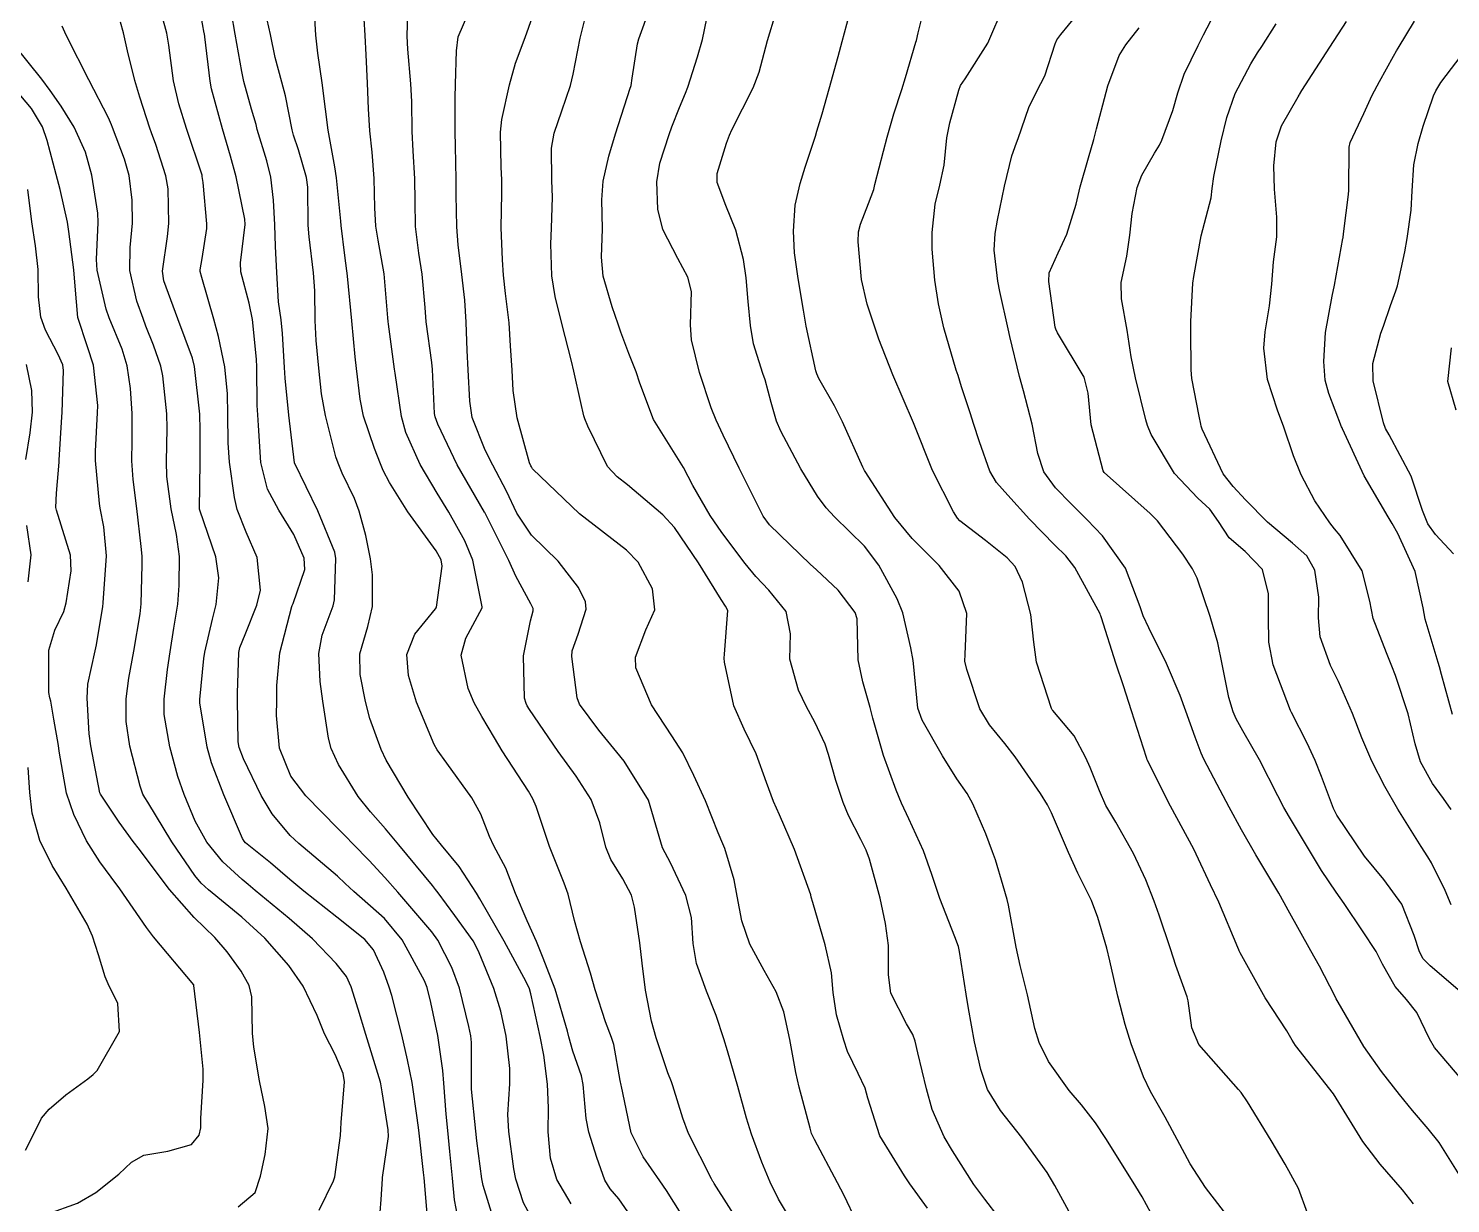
# Model space of a CAD drawing. Header units: metres. Extents: x 307586 to 320046, y 7427249 to 7434250.
# Drawn here: x 318074.8 to 318134.6, y 7431266.1 to 7431315.5 of the extents above; entities that cross this region are included whole.
import ezdxf

# ---------------------------------------------------------------- set-up
doc = ezdxf.new("R2010")
doc.units = ezdxf.units.M
doc.header["$MEASUREMENT"] = 0
doc.layers.add('Curvas de Nivel 1m', color=11, linetype='Continuous')
doc.layers.add('Curvas de Nivel 5m', color=15, linetype='Continuous')

msp = doc.modelspace()

# ---------------------------------------------------------------- linework, layer by layer
at = {"layer": 'Curvas de Nivel 1m', "flags": 128}
for points, elevation in [([(318092.885, 7431265.11), (318092.676, 7431266.206), (318092.591, 7431267.115), (318092.481, 7431268.246), (318092.391, 7431269.118), (318092.324, 7431269.814), (318092.225, 7431271.121), (318092.182, 7431271.655), (318091.969, 7431273.125), (318091.684, 7431274.509), (318091.523, 7431275.132), (318091.413, 7431275.416), (318090.479, 7431277.142), (318089.726, 7431278.042), (318088.446, 7431279.169), (318088.081, 7431279.51), (318087.749, 7431279.818), (318086.123, 7431281.196), (318085.766, 7431281.532), (318085.008, 7431282.445), (318084.549, 7431283.219), (318083.806, 7431284.755), (318083.614, 7431285.232), (318083.572, 7431285.476), (318083.548, 7431287.233), (318083.553, 7431287.517), (318083.612, 7431289.233), (318083.654, 7431289.443), (318083.87, 7431289.985), (318084.358, 7431291.223), (318084.518, 7431291.85), (318084.383, 7431293.223), (318083.919, 7431294.283), (318083.536, 7431295.234), (318083.423, 7431295.75), (318083.208, 7431297.237), (318083.156, 7431298.047), (318083.146, 7431299.238), (318083.125, 7431300.105), (318083.013, 7431301.24), (318082.743, 7431302.515), (318082.554, 7431303.245), (318082.049, 7431305), (318081.984, 7431305.251), (318081.984, 7431305.32), (318082.058, 7431305.797), (318082.256, 7431307.063), (318082.265, 7431307.248), (318082.099, 7431308.992), (318082.067, 7431309.25), (318082.057, 7431309.297), (318081.409, 7431311.257), (318081.087, 7431312.307), (318080.862, 7431313.263), (318080.66, 7431314.771), (318080.575, 7431315.266), (318080.187, 7431316.71)], 759), ([(318100.439, 7431265.021), (318099.585, 7431266.246), (318099.227, 7431266.674), (318098.998, 7431267.039), (318098.656, 7431267.996), (318098.321, 7431269.05), (318098.209, 7431269.631), (318098.085, 7431271.053), (318098.011, 7431271.419), (318097.657, 7431272.462), (318097.485, 7431273.062), (318097.427, 7431273.301), (318096.902, 7431275.068), (318096.405, 7431276.373), (318096.118, 7431277.076), (318095.726, 7431277.941), (318095.243, 7431279.085), (318094.827, 7431280.162), (318094.336, 7431281.101), (318094.147, 7431281.485), (318093.776, 7431282.424), (318093.402, 7431283.114), (318092.357, 7431284.572), (318091.949, 7431285.129), (318091.815, 7431285.359), (318091.077, 7431287.138), (318090.738, 7431288.253), (318090.674, 7431289.142), (318091.01, 7431290.001), (318091.882, 7431291.067), (318091.908, 7431291.105), (318091.92, 7431291.13), (318092.163, 7431292.864), (318092.12, 7431293.128), (318091.909, 7431293.509), (318090.717, 7431295.142), (318089.945, 7431296.372), (318089.677, 7431296.881), (318089.556, 7431297.156), (318089.313, 7431297.81), (318088.854, 7431299.167), (318088.706, 7431299.885), (318088.547, 7431301.172), (318088.495, 7431301.66), (318088.358, 7431303.175), (318088.179, 7431305.05), (318088.162, 7431305.178), (318088.151, 7431305.276), (318088.06, 7431305.922), (318087.913, 7431307.182), (318087.898, 7431307.359), (318087.713, 7431309.184), (318087.641, 7431309.651), (318087.367, 7431311.188), (318087.249, 7431312.072), (318087.114, 7431313.19), (318086.923, 7431314.43), (318086.84, 7431315.193), (318086.765, 7431316.617)], 763), ([(318109.577, 7431265.292), (318109.059, 7431266.39), (318108.789, 7431266.922), (318107.815, 7431268.742), (318107.713, 7431268.939), (318107.687, 7431269.003), (318107.626, 7431269.227), (318107.166, 7431270.945), (318107.032, 7431271.564), (318106.781, 7431272.949), (318106.52, 7431274.112), (318106.208, 7431274.955), (318105.702, 7431275.86), (318105.099, 7431276.966), (318104.763, 7431277.939), (318104.565, 7431278.978), (318104.438, 7431279.668), (318104.038, 7431280.986), (318103.956, 7431281.178), (318103.769, 7431281.638), (318103.233, 7431282.995), (318102.738, 7431284.061), (318102.283, 7431285.005), (318101.82, 7431285.727), (318100.961, 7431287.019), (318100.306, 7431288.575), (318100.291, 7431289.026), (318100.723, 7431290.173), (318101.095, 7431291.018), (318101.002, 7431291.908), (318100.395, 7431293.025), (318099.91, 7431293.527), (318097.933, 7431295.06), (318095.952, 7431296.952), (318095.908, 7431297.036), (318095.89, 7431297.081), (318095.834, 7431297.203), (318095.305, 7431299.09), (318095.149, 7431300.247), (318095.096, 7431301.094), (318095.037, 7431302.118), (318094.97, 7431303.096), (318094.822, 7431304.318), (318094.736, 7431305.1), (318094.698, 7431305.739), (318094.644, 7431307.101), (318094.66, 7431308.536), (318094.671, 7431309.101), (318094.644, 7431309.638), (318094.607, 7431311.103), (318094.667, 7431311.641), (318094.983, 7431313.097), (318095.243, 7431314.007), (318095.642, 7431315.088), (318096.188, 7431316.626)], 767), ([(318128.543, 7431265.646), (318128.174, 7431266.691), (318127.608, 7431267.707), (318127.014, 7431268.706), (318126.029, 7431270.326), (318125.764, 7431270.719), (318125.645, 7431270.856), (318123.976, 7431272.737), (318123.68, 7431273.439), (318123.526, 7431274.577), (318123.484, 7431274.743), (318123.015, 7431276.066), (318122.789, 7431276.759), (318122.312, 7431278.186), (318122.1, 7431278.766), (318121.752, 7431279.667), (318121.236, 7431280.775), (318120.481, 7431282.085), (318120.074, 7431282.787), (318119.799, 7431283.406), (318119.406, 7431284.393), (318119.232, 7431284.799), (318118.732, 7431285.717), (318117.833, 7431286.786), (318117.805, 7431286.82), (318117.782, 7431286.872), (318117.146, 7431288.827), (318117.038, 7431289.662), (318116.913, 7431290.83), (318116.558, 7431292.179), (318116.249, 7431292.837), (318115.917, 7431293.213), (318115.008, 7431293.938), (318113.932, 7431294.768), (318113.833, 7431294.871), (318113.66, 7431295.148), (318112.78, 7431296.882), (318111.983, 7431298.89), (318111.106, 7431300.899), (318110.524, 7431302.398), (318110.349, 7431302.907), (318110.037, 7431303.881), (318109.79, 7431304.914), (318109.646, 7431306.494), (318109.667, 7431306.916), (318109.753, 7431307.24), (318110.091, 7431308.11), (318110.304, 7431308.704), (318110.358, 7431308.907), (318110.713, 7431310.308), (318110.871, 7431310.903), (318111.156, 7431311.877), (318111.481, 7431312.897), (318111.639, 7431313.414), (318112.079, 7431314.891), (318112.099, 7431314.966), (318112.177, 7431315.288), (318112.498, 7431316.578)], 773), ([(318133.004, 7431266.046), (318132.546, 7431266.636), (318131.609, 7431267.711), (318130.871, 7431268.658), (318129.643, 7431270.67), (318128.048, 7431272.694), (318127.903, 7431272.924), (318127.679, 7431273.311), (318126.774, 7431274.709), (318125.712, 7431276.594), (318125.671, 7431276.678), (318125.654, 7431276.721), (318125.615, 7431276.821), (318124.819, 7431278.734), (318124.467, 7431279.456), (318123.871, 7431280.748), (318123.766, 7431280.961), (318122.78, 7431282.76), (318121.812, 7431284.712), (318121.789, 7431284.77), (318121.772, 7431284.812), (318121.152, 7431286.777), (318120.804, 7431287.826), (318120.483, 7431288.784), (318119.882, 7431290.691), (318119.859, 7431290.766), (318119.85, 7431290.79), (318119.828, 7431290.846), (318118.769, 7431292.807), (318118.39, 7431293.286), (318117.922, 7431293.741), (318116.861, 7431294.831), (318115.943, 7431295.838), (318115.474, 7431296.373), (318115.182, 7431296.852), (318114.748, 7431298.081), (318114.507, 7431298.862), (318114.381, 7431299.258), (318113.998, 7431300.402), (318113.851, 7431300.872), (318113.778, 7431301.101), (318113.256, 7431302.878), (318113.031, 7431303.892), (318112.874, 7431304.882), (318112.757, 7431306.192), (318112.761, 7431306.883), (318112.89, 7431308.083), (318113.085, 7431308.88), (318113.268, 7431309.722), (318113.386, 7431310.877), (318113.5, 7431311.508), (318113.88, 7431312.873), (318113.961, 7431313.066), (318114.158, 7431313.352), (318115.11, 7431314.856), (318115.796, 7431316.453)], 774), ([(318135.386, 7431274.603), (318134.478, 7431275.389), (318133.707, 7431276.053), (318133.417, 7431276.34), (318133.254, 7431276.635), (318133.041, 7431277.319), (318132.509, 7431278.642), (318131.753, 7431279.674), (318130.949, 7431280.658), (318129.789, 7431282.392), (318129.648, 7431282.672), (318129.132, 7431284.006), (318128.865, 7431284.684), (318128.539, 7431285.408), (318127.881, 7431286.699), (318127.834, 7431286.794), (318127.103, 7431288.708), (318126.927, 7431289.655), (318126.906, 7431290.71), (318126.91, 7431291.698), (318126.655, 7431292.713), (318125.921, 7431293.48), (318125.251, 7431294.055), (318124.808, 7431294.737), (318124.447, 7431295.251), (318123.943, 7431295.717), (318122.956, 7431296.76), (318121.977, 7431298.39), (318121.816, 7431298.772), (318121.751, 7431299.007), (318121.311, 7431300.777), (318121.136, 7431301.659), (318120.966, 7431302.781), (318120.724, 7431304.105), (318120.719, 7431304.783), (318120.952, 7431305.893), (318121.081, 7431306.78), (318121.18, 7431307.685), (318121.389, 7431308.777), (318121.588, 7431309.295), (318122.117, 7431310.221), (318122.321, 7431310.568), (318122.42, 7431310.767), (318122.879, 7431312.026), (318123.094, 7431312.761), (318123.365, 7431313.554), (318123.949, 7431314.752), (318124.025, 7431314.9), (318124.177, 7431315.196), (318124.972, 7431316.738)], 777), ([(318096.119, 7431265.075), (318095.583, 7431266.079), (318095.255, 7431267.083), (318095.168, 7431267.515), (318094.961, 7431269.087), (318094.919, 7431269.798), (318094.997, 7431271.086), (318095.003, 7431271.733), (318094.843, 7431273.088), (318094.627, 7431274.142), (318094.326, 7431275.094), (318093.708, 7431276.593), (318093.551, 7431276.942), (318093.46, 7431277.104), (318092.685, 7431278.16), (318091.982, 7431279.126), (318091.88, 7431279.265), (318091.746, 7431279.427), (318090.33, 7431281.144), (318089.77, 7431281.817), (318089.138, 7431282.521), (318088.617, 7431283.167), (318087.803, 7431284.513), (318087.484, 7431285.183), (318087.373, 7431285.628), (318087.135, 7431287.187), (318087.024, 7431288.009), (318086.966, 7431289.189), (318087.107, 7431289.951), (318087.573, 7431291.183), (318087.63, 7431291.438), (318087.69, 7431293.182), (318087.646, 7431293.443), (318086.923, 7431295.19), (318085.953, 7431297.2), (318085.701, 7431299.204), (318085.549, 7431300.758), (318085.526, 7431301.207), (318085.446, 7431302.638), (318085.38, 7431303.21), (318085.279, 7431303.967), (318085.198, 7431305.213), (318085.153, 7431306.302), (318085.124, 7431307.214), (318085.061, 7431308.243), (318084.95, 7431309.217), (318084.788, 7431309.898), (318084.382, 7431311.226), (318084.327, 7431311.429), (318084.131, 7431312.073), (318083.815, 7431313.233), (318083.729, 7431313.655), (318083.444, 7431315.237), (318083.299, 7431316.122)], 761), ([(318097.583, 7431266.038), (318096.982, 7431267.066), (318096.711, 7431267.965), (318096.619, 7431269.07), (318096.626, 7431270.077), (318096.591, 7431271.071), (318096.438, 7431272.29), (318096.283, 7431273.074), (318095.889, 7431274.879), (318095.827, 7431275.079), (318095.696, 7431275.371), (318094.763, 7431277.089), (318093.739, 7431278.863), (318093.603, 7431279.102), (318092.867, 7431280.232), (318092.123, 7431281.126), (318091.767, 7431281.566), (318090.721, 7431283.141), (318089.806, 7431284.694), (318089.584, 7431285.153), (318089.111, 7431286.446), (318088.928, 7431287.164), (318088.714, 7431288.303), (318088.7, 7431289.167), (318089.028, 7431290.316), (318089.228, 7431291.16), (318089.223, 7431292.487), (318089.138, 7431293.161), (318088.941, 7431294.141), (318088.666, 7431295.169), (318088.464, 7431295.698), (318087.949, 7431296.768), (318087.776, 7431297.182), (318087.69, 7431297.45), (318087.245, 7431299.187), (318087.083, 7431300.098), (318086.963, 7431301.19), (318086.859, 7431302.347), (318086.818, 7431303.192), (318086.798, 7431304.436), (318086.744, 7431305.193), (318086.556, 7431306.707), (318086.521, 7431307.196), (318086.502, 7431308.791), (318086.45, 7431309.197), (318086.115, 7431310.366), (318085.903, 7431310.985), (318085.846, 7431311.204), (318085.562, 7431312.633), (318085.416, 7431313.211), (318085.128, 7431314.246), (318084.934, 7431315.219), (318084.797, 7431315.838)], 762), ([(318102.206, 7431265.627), (318101.589, 7431266.597), (318101.307, 7431267.013), (318100.616, 7431268.011), (318100.111, 7431269.025), (318099.694, 7431270.978), (318099.687, 7431271.03), (318099.645, 7431271.234), (318099.369, 7431272.743), (318099.281, 7431273.036), (318099.021, 7431273.692), (318098.586, 7431275.047), (318098.393, 7431275.743), (318097.979, 7431277.056), (318097.726, 7431277.953), (318097.449, 7431279.063), (318097.29, 7431279.522), (318096.673, 7431281.071), (318096.106, 7431282.751), (318095.972, 7431283.078), (318095.788, 7431283.397), (318094.683, 7431285.097), (318094.354, 7431285.638), (318093.827, 7431286.532), (318093.503, 7431287.113), (318093.252, 7431287.706), (318092.955, 7431289.119), (318093.157, 7431289.831), (318093.841, 7431291.11), (318093.843, 7431291.151), (318093.443, 7431293.115), (318093.11, 7431293.923), (318092.432, 7431295.125), (318091.941, 7431295.922), (318091.237, 7431297.137), (318090.632, 7431298.484), (318090.443, 7431299.145), (318090.176, 7431300.974), (318090.157, 7431301.148), (318090.013, 7431302.197), (318089.898, 7431303.028), (318089.885, 7431303.152), (318089.874, 7431303.303), (318089.724, 7431305.155), (318089.471, 7431306.563), (318089.372, 7431307.161), (318089.324, 7431307.922), (318089.301, 7431309.162), (318089.217, 7431310.267), (318089.114, 7431311.165), (318089.055, 7431312.089), (318089.023, 7431313.167), (318088.964, 7431314.365), (318088.916, 7431315.169), (318088.88, 7431315.87)], 764), ([(318107.071, 7431264.945), (318106.298, 7431266.241), (318105.955, 7431266.956), (318105.605, 7431267.796), (318105.165, 7431268.965), (318104.954, 7431269.643), (318104.596, 7431270.97), (318104.152, 7431272.481), (318103.999, 7431272.977), (318103.678, 7431273.961), (318103.28, 7431274.986), (318102.852, 7431276.141), (318102.714, 7431276.995), (318102.637, 7431278.089), (318102.407, 7431279.003), (318101.757, 7431280.38), (318101.427, 7431281.013), (318101.289, 7431281.494), (318100.833, 7431283.019), (318099.807, 7431284.656), (318099.499, 7431285.035), (318098.74, 7431285.964), (318097.937, 7431287.058), (318097.837, 7431287.321), (318097.603, 7431289.063), (318097.627, 7431289.301), (318097.872, 7431290), (318098.212, 7431291.055), (318098.191, 7431291.36), (318097.892, 7431291.956), (318097.035, 7431293.069), (318095.919, 7431294.165), (318095.292, 7431295.09), (318094.862, 7431296.016), (318094.293, 7431297.105), (318093.962, 7431297.736), (318093.425, 7431299.116), (318093.314, 7431299.793), (318093.254, 7431301.117), (318093.208, 7431301.921), (318093.166, 7431303.119), (318093.109, 7431304.048), (318092.977, 7431305.121), (318092.823, 7431306.365), (318092.768, 7431307.123), (318092.748, 7431308.469), (318092.747, 7431309.124), (318092.716, 7431310.525), (318092.698, 7431311.124), (318092.709, 7431312.552), (318092.717, 7431313.124), (318092.753, 7431314.535), (318092.83, 7431315.123), (318093.241, 7431316.061)], 766), ([(318112.563, 7431265.856), (318111.831, 7431266.886), (318111.598, 7431267.222), (318110.56, 7431268.901), (318110.057, 7431270.488), (318109.941, 7431270.907), (318109.652, 7431271.521), (318109.203, 7431272.454), (318109.044, 7431272.919), (318108.738, 7431273.983), (318108.596, 7431274.926), (318108.529, 7431275.755), (318108.264, 7431276.932), (318107.739, 7431278.711), (318107.678, 7431278.941), (318107.654, 7431279.031), (318106.98, 7431280.948), (318106.339, 7431282.393), (318106.084, 7431282.957), (318105.795, 7431283.757), (318105.362, 7431284.967), (318104.858, 7431286.009), (318104.418, 7431286.981), (318104.034, 7431288.814), (318104.023, 7431288.988), (318104.031, 7431289.154), (318104.169, 7431290.986), (318104.079, 7431291.182), (318103.888, 7431291.46), (318102.941, 7431293), (318101.925, 7431294.487), (318101.439, 7431295.015), (318099.945, 7431296.274), (318099.522, 7431296.61), (318099.106, 7431297.043), (318098.289, 7431298.744), (318098.153, 7431299.057), (318098.11, 7431299.184), (318097.99, 7431299.746), (318097.696, 7431301.063), (318097.591, 7431301.48), (318097.184, 7431303.068), (318096.911, 7431304.2), (318096.769, 7431305.073), (318096.731, 7431306.409), (318096.761, 7431307.073), (318096.794, 7431308.371), (318096.774, 7431309.073), (318096.755, 7431310.435), (318096.868, 7431311.073), (318097.193, 7431312.009), (318097.547, 7431313.066), (318097.671, 7431313.544), (318097.964, 7431315.062), (318097.999, 7431315.237), (318098.182, 7431315.954)], 768), ([(318115.579, 7431265.449), (318114.976, 7431266.236), (318114.52, 7431266.851), (318113.614, 7431268.266), (318113.269, 7431268.865), (318112.768, 7431270.007), (318112.519, 7431270.877), (318112.159, 7431272.389), (318112.049, 7431272.884), (318111.953, 7431273.163), (318111.68, 7431273.604), (318111.021, 7431274.897), (318110.933, 7431275.665), (318110.931, 7431276.898), (318110.801, 7431277.825), (318110.571, 7431278.902), (318110.126, 7431280.54), (318109.994, 7431280.908), (318109.77, 7431281.369), (318109.244, 7431282.378), (318109.017, 7431282.922), (318108.716, 7431283.846), (318108.403, 7431284.931), (318108.257, 7431285.373), (318107.827, 7431286.303), (318107.482, 7431286.944), (318107.147, 7431287.643), (318106.774, 7431288.951), (318106.807, 7431290.017), (318106.63, 7431290.953), (318105.892, 7431291.855), (318105.346, 7431292.416), (318104.897, 7431292.975), (318103.922, 7431294.273), (318103.432, 7431294.995), (318102.705, 7431296.243), (318102.299, 7431297.007), (318101.961, 7431297.57), (318101.051, 7431299.019), (318100.466, 7431300.557), (318100.311, 7431301.027), (318100.011, 7431301.794), (318099.677, 7431302.692), (318099.556, 7431303.037), (318099.308, 7431303.767), (318098.932, 7431305.047), (318098.861, 7431305.848), (318098.893, 7431307.048), (318098.872, 7431308.268), (318098.926, 7431309.048), (318099.172, 7431310.102), (318099.449, 7431311.04), (318100.068, 7431312.957), (318100.092, 7431313.031), (318100.1, 7431313.074), (318100.148, 7431313.386), (318100.373, 7431314.825), (318100.429, 7431315.027), (318100.893, 7431316.316)], 769), ([(318122.145, 7431265.328), (318121.589, 7431266.333), (318121.334, 7431266.773), (318120.869, 7431267.512), (318120.066, 7431268.786), (318119.63, 7431269.452), (318119.045, 7431270.207), (318118.532, 7431270.807), (318117.661, 7431272.029), (318117.265, 7431272.824), (318117.086, 7431273.419), (318116.777, 7431274.829), (318116.47, 7431276.067), (318116.294, 7431276.834), (318115.978, 7431278.599), (318115.923, 7431278.838), (318115.749, 7431279.414), (318115.424, 7431280.51), (318115.308, 7431280.847), (318115.024, 7431281.602), (318114.48, 7431282.86), (318114.229, 7431283.296), (318113.803, 7431283.914), (318113.198, 7431284.876), (318112.338, 7431286.375), (318112.163, 7431286.887), (318111.979, 7431288.771), (318111.968, 7431288.889), (318111.868, 7431289.423), (318111.527, 7431290.894), (318111.297, 7431291.488), (318110.526, 7431292.904), (318109.915, 7431293.697), (318108.66, 7431294.929), (318108.308, 7431295.306), (318107.942, 7431295.803), (318107.241, 7431296.947), (318106.405, 7431298.528), (318106.223, 7431298.958), (318105.991, 7431299.734), (318105.736, 7431300.699), (318105.647, 7431300.965), (318105.247, 7431302.203), (318105.121, 7431302.974), (318105.02, 7431303.993), (318104.937, 7431304.977), (318104.835, 7431305.752), (318104.512, 7431306.983), (318104.088, 7431308.028), (318103.716, 7431308.994), (318103.728, 7431309.372), (318104.119, 7431310.645), (318104.242, 7431310.988), (318104.342, 7431311.204), (318105.235, 7431312.974), (318105.485, 7431313.638), (318105.842, 7431314.965), (318106.184, 7431316.113)], 771), ([(318125.576, 7431265.014), (318124.254, 7431266.733), (318123.608, 7431267.722), (318123.073, 7431268.748), (318122.563, 7431269.687), (318121.945, 7431270.765), (318121.652, 7431271.386), (318121.129, 7431272.775), (318120.878, 7431273.581), (318120.574, 7431274.781), (318120.234, 7431276.258), (318120.105, 7431276.786), (318119.732, 7431278.086), (318119.46, 7431278.794), (318118.895, 7431279.944), (318118.495, 7431280.809), (318117.788, 7431282.484), (318117.621, 7431282.822), (318117.321, 7431283.301), (318116.261, 7431284.836), (318115.819, 7431285.405), (318115.168, 7431286.191), (318114.77, 7431286.856), (318114.217, 7431288.505), (318114.139, 7431288.866), (318114.146, 7431289.146), (318114.224, 7431290.865), (318113.897, 7431291.81), (318113.056, 7431292.879), (318111.924, 7431294.023), (318111.192, 7431294.897), (318109.952, 7431296.838), (318109.921, 7431296.879), (318109.902, 7431296.911), (318109.841, 7431297.025), (318108.993, 7431298.925), (318108.657, 7431299.598), (318108.001, 7431300.755), (318107.916, 7431300.941), (318107.874, 7431301.072), (318107.467, 7431302.946), (318107.35, 7431303.63), (318107.128, 7431304.949), (318106.978, 7431306.037), (318106.931, 7431306.951), (318106.999, 7431308.041), (318107.208, 7431308.949), (318107.425, 7431309.631), (318107.856, 7431310.943), (318107.92, 7431311.147), (318108.132, 7431311.88), (318108.43, 7431312.936), (318108.807, 7431314.287), (318108.974, 7431314.928), (318109.274, 7431316.013)], 772), ([(318089.512, 7431265.151), (318089.584, 7431266.23), (318089.645, 7431267.097), (318089.654, 7431267.149), (318089.897, 7431268.869), (318089.89, 7431269.147), (318089.639, 7431270.758), (318089.583, 7431271.092), (318089.568, 7431271.151), (318089.121, 7431272.622), (318088.947, 7431273.161), (318088.619, 7431274.225), (318088.331, 7431275.17), (318088.127, 7431275.603), (318087.703, 7431276.153), (318086.699, 7431277.19), (318085.726, 7431278.04), (318084.296, 7431279.214), (318083.992, 7431279.464), (318083.747, 7431279.675), (318082.936, 7431280.42), (318082.261, 7431281.245), (318081.772, 7431282.136), (318081.304, 7431283.255), (318081.036, 7431284.015), (318080.703, 7431285.261), (318080.471, 7431286.619), (318080.458, 7431287.264), (318080.605, 7431288.509), (318080.715, 7431289.261), (318080.877, 7431290.256), (318081.038, 7431291.258), (318081.102, 7431292.047), (318081.107, 7431293.258), (318080.983, 7431294.193), (318080.759, 7431295.262), (318080.577, 7431296.633), (318080.566, 7431297.264), (318080.597, 7431298.641), (318080.571, 7431299.264), (318080.404, 7431300.86), (318080.318, 7431301.267), (318080.012, 7431302.158), (318079.7, 7431302.955), (318079.576, 7431303.277), (318079.319, 7431303.995), (318079.017, 7431305.286), (318079.037, 7431306.259), (318079.132, 7431307.284), (318079.117, 7431308.255), (318078.994, 7431309.287), (318078.8, 7431309.979), (318078.285, 7431311.298), (318078.243, 7431311.417), (318078.127, 7431311.705), (318077.291, 7431313.309), (318076.389, 7431315.098), (318076.285, 7431315.319), (318076.175, 7431315.563)], 757), ([(318091.573, 7431265.13), (318091.394, 7431267.132), (318091.375, 7431267.354), (318091.169, 7431269.135), (318091.104, 7431269.66), (318090.888, 7431271.138), (318090.697, 7431272.095), (318090.454, 7431273.142), (318090.037, 7431274.797), (318089.932, 7431275.148), (318089.699, 7431275.788), (318089.271, 7431276.719), (318088.904, 7431277.162), (318087.727, 7431278.102), (318086.338, 7431279.194), (318085.748, 7431279.686), (318084.93, 7431280.384), (318083.887, 7431281.228), (318083.825, 7431281.29), (318083.765, 7431281.409), (318082.972, 7431283.238), (318082.462, 7431284.585), (318082.276, 7431285.245), (318081.971, 7431287.109), (318081.967, 7431287.249), (318082.137, 7431288.969), (318082.174, 7431289.247), (318082.498, 7431290.623), (318082.651, 7431291.242), (318082.766, 7431292.369), (318082.644, 7431293.243), (318081.963, 7431295.219), (318081.956, 7431295.25), (318081.978, 7431297.225), (318081.98, 7431297.25), (318081.973, 7431298.583), (318081.966, 7431299.25), (318081.741, 7431301.253), (318081.653, 7431301.607), (318081.036, 7431303.26), (318080.451, 7431304.862), (318080.395, 7431305.267), (318080.609, 7431306.723), (318080.666, 7431307.264), (318080.633, 7431308.726), (318080.539, 7431309.266), (318080.116, 7431310.584), (318079.929, 7431311.081), (318079.863, 7431311.274), (318079.441, 7431312.585), (318079.23, 7431313.284), (318078.917, 7431314.533), (318078.757, 7431315.291), (318078.625, 7431315.741)], 758), ([(318135.338, 7431270.913), (318133.896, 7431272.618), (318133.676, 7431272.974), (318133.143, 7431274.083), (318132.712, 7431274.635), (318132.236, 7431275.182), (318131.708, 7431276.123), (318131.434, 7431276.653), (318130.865, 7431277.519), (318130.084, 7431278.667), (318129.748, 7431279.149), (318129.139, 7431280.061), (318128.763, 7431280.685), (318127.787, 7431282.3), (318127.558, 7431282.702), (318127.299, 7431283.204), (318126.53, 7431284.713), (318125.825, 7431285.935), (318125.543, 7431286.437), (318125.42, 7431286.726), (318125.241, 7431287.33), (318124.955, 7431288.734), (318124.773, 7431289.638), (318124.453, 7431290.741), (318123.907, 7431292.355), (318123.714, 7431292.752), (318123.311, 7431293.364), (318122.236, 7431294.767), (318121.936, 7431295.073), (318120.003, 7431296.79), (318119.954, 7431296.86), (318119.456, 7431298.798), (318119.331, 7431300.135), (318119.157, 7431300.803), (318118.031, 7431302.663), (318117.963, 7431302.821), (318117.94, 7431302.915), (318117.666, 7431304.824), (318117.691, 7431305.189), (318118.065, 7431306.032), (318118.424, 7431306.815), (318118.818, 7431308.083), (318118.994, 7431308.807), (318119.345, 7431310.032), (318119.563, 7431310.798), (318119.675, 7431311.252), (318120.076, 7431312.791), (318120.156, 7431313.051), (318120.624, 7431314.33), (318120.903, 7431314.783), (318121.467, 7431315.49)], 776), ([(318134.589, 7431278.617), (318134.342, 7431279.215), (318133.76, 7431280.386), (318133.615, 7431280.631), (318133.332, 7431281.072), (318132.35, 7431282.644), (318131.802, 7431283.592), (318131.259, 7431284.656), (318130.84, 7431285.642), (318130.447, 7431286.664), (318129.853, 7431288.001), (318129.52, 7431288.675), (318129.084, 7431289.891), (318129.017, 7431290.683), (318129.029, 7431291.55), (318128.86, 7431292.686), (318128.515, 7431293.287), (318127.924, 7431293.825), (318126.87, 7431294.711), (318125.942, 7431295.647), (318125.424, 7431296.204), (318125.004, 7431296.734), (318124.112, 7431298.617), (318124.074, 7431298.749), (318124.058, 7431298.823), (318123.987, 7431299.168), (318123.689, 7431300.753), (318123.653, 7431301.109), (318123.636, 7431302.754), (318123.644, 7431303.147), (318123.733, 7431304.753), (318123.767, 7431305.041), (318124.073, 7431306.75), (318124.498, 7431308.343), (318124.541, 7431308.743), (318124.605, 7431309.24), (318124.922, 7431310.738), (318125.151, 7431311.722), (318125.509, 7431312.73), (318126.166, 7431313.986), (318126.448, 7431314.439), (318126.631, 7431314.715), (318127.225, 7431315.667)], 778), ([(318134.594, 7431282.618), (318134.265, 7431283.09), (318133.804, 7431283.717), (318133.306, 7431284.635), (318133.078, 7431285.38), (318132.779, 7431286.641), (318132.245, 7431288.258), (318132.101, 7431288.648), (318131.869, 7431289.211), (318131.315, 7431290.656), (318131.172, 7431291.379), (318130.851, 7431292.661), (318129.928, 7431294.151), (318129.689, 7431294.432), (318129.483, 7431294.677), (318128.862, 7431295.606), (318128.288, 7431296.695), (318127.965, 7431297.502), (318127.552, 7431298.704), (318127.281, 7431299.416), (318126.87, 7431300.711), (318126.714, 7431302.021), (318126.771, 7431302.713), (318126.955, 7431303.799), (318127.049, 7431304.71), (318127.123, 7431305.649), (318127.253, 7431306.708), (318127.26, 7431307.534), (318127.156, 7431308.709), (318127.135, 7431309.687), (318127.236, 7431310.709), (318127.462, 7431311.377), (318128.151, 7431312.596), (318128.192, 7431312.66), (318128.216, 7431312.699), (318128.312, 7431312.855), (318129.493, 7431314.68), (318130.184, 7431315.757)], 779), ([(318086.985, 7431265.779), (318087.591, 7431267.008), (318087.648, 7431267.179), (318087.88, 7431268.915), (318087.896, 7431269.176), (318087.908, 7431269.458), (318088.046, 7431271.174), (318087.997, 7431271.525), (318087.654, 7431272.318), (318087.206, 7431273.185), (318086.895, 7431273.968), (318086.312, 7431275.194), (318085.702, 7431276.059), (318084.693, 7431277.21), (318083.726, 7431278.099), (318082.333, 7431279.241), (318082.023, 7431279.524), (318081.749, 7431279.843), (318080.789, 7431281.26), (318079.78, 7431282.928), (318079.645, 7431283.135), (318079.569, 7431283.273), (318079.46, 7431283.603), (318079.022, 7431285.282), (318078.865, 7431286.326), (318078.867, 7431287.284), (318078.98, 7431288.149), (318079.192, 7431289.28), (318079.461, 7431290.859), (318079.499, 7431291.276), (318079.536, 7431292.912), (318079.534, 7431293.276), (318079.501, 7431293.684), (318079.315, 7431295.279), (318079.168, 7431296.504), (318079.112, 7431297.283), (318079.119, 7431298.129), (318079.116, 7431299.283), (318079.043, 7431300.334), (318078.913, 7431301.286), (318078.705, 7431301.985), (318078.149, 7431303.298), (318078.028, 7431303.668), (318077.65, 7431305.304), (318077.613, 7431305.749), (318077.692, 7431307.304), (318077.68, 7431307.703), (318077.422, 7431309.307), (318077.159, 7431310.263), (318076.683, 7431311.314), (318076.132, 7431312.206), (318075.672, 7431312.86), (318075.317, 7431313.332), (318074.164, 7431314.773)], 756), ([(318134.683, 7431293.381), (318133.929, 7431294.194), (318133.609, 7431294.633), (318133.38, 7431295.194), (318132.908, 7431296.64), (318131.979, 7431298.377), (318131.835, 7431298.651), (318131.749, 7431298.889), (318131.313, 7431300.657), (318131.297, 7431301.374), (318131.635, 7431302.654), (318131.739, 7431302.95), (318132.045, 7431303.824), (318132.269, 7431304.43), (318132.332, 7431304.647), (318132.64, 7431306.072), (318132.743, 7431306.643), (318132.907, 7431307.826), (318132.949, 7431308.642), (318133.02, 7431309.735), (318133.196, 7431310.639), (318133.414, 7431311.357), (318133.849, 7431312.633), (318133.943, 7431312.844), (318134.159, 7431313.193), (318135.231, 7431314.614)], 781), ([(318075.576, 7431265.623), (318076.817, 7431266.071), (318077.585, 7431266.514), (318078.553, 7431267.286), (318079.09, 7431267.788), (318079.605, 7431268.094), (318080.617, 7431268.251), (318081.612, 7431268.542), (318081.934, 7431268.93), (318082.005, 7431269.244), (318082.011, 7431269.628), (318082.11, 7431271.243), (318082.109, 7431271.705), (318081.951, 7431273.246), (318081.716, 7431275.226), (318081.712, 7431275.25), (318080.015, 7431277.267), (318079.719, 7431277.662), (318078.604, 7431279.287), (318078.236, 7431279.781), (318077.754, 7431280.427), (318077.205, 7431281.306), (318076.665, 7431282.42), (318076.361, 7431283.314), (318076.052, 7431285.075), (318076.017, 7431285.318), (318075.824, 7431286.428), (318075.692, 7431287.182), (318075.66, 7431287.323), (318075.621, 7431287.539), (318075.618, 7431289.324), (318075.871, 7431290.165), (318076.241, 7431290.955), (318076.342, 7431291.315), (318076.554, 7431292.656), (318076.525, 7431293.314), (318075.931, 7431295.211), (318075.911, 7431295.32), (318075.939, 7431295.923), (318076.046, 7431297.225), (318076.051, 7431297.319), (318076.163, 7431299.135), (318076.174, 7431299.318), (318076.236, 7431301.082), (318076.198, 7431301.318), (318076.007, 7431301.762), (318075.478, 7431302.788), (318075.281, 7431303.331), (318075.179, 7431304.189), (318075.17, 7431305.333), (318075.055, 7431306.327), (318074.906, 7431307.338), (318074.731, 7431308.703)], 754), ([(318134.796, 7431299.423), (318134.445, 7431300.623), (318134.606, 7431302.039)], 782), ([(318074.653, 7431297.339), (318074.836, 7431298.471), (318074.922, 7431299.336), (318074.905, 7431300.249), (318074.68, 7431301.34)], 753), ([(318074.749, 7431292.194), (318074.871, 7431293.335), (318074.692, 7431294.568)], 753), ([(318074.635, 7431268.302), (318075.153, 7431269.325), (318075.305, 7431269.644), (318075.63, 7431270.018), (318076.331, 7431270.618), (318077.254, 7431271.304), (318077.473, 7431271.473), (318077.646, 7431271.648), (318078.591, 7431273.286), (318078.51, 7431274.459), (318078.109, 7431275.294), (318077.986, 7431275.586), (318077.705, 7431276.509), (318077.455, 7431277.303), (318077.23, 7431277.796), (318076.349, 7431279.314), (318075.752, 7431280.264), (318075.23, 7431281.325), (318074.917, 7431282.471), (318074.818, 7431283.334), (318074.739, 7431284.395)], 753)]:
    msp.add_lwpolyline(points, dxfattribs=dict(at, elevation=elevation))
at = {"layer": 'Curvas de Nivel 5m', "flags": 128}
for points, elevation in [([(318094.411, 7431265.092), (318093.88, 7431266.807), (318093.83, 7431267.098), (318093.617, 7431268.697), (318093.573, 7431269.101), (318093.396, 7431270.86), (318093.384, 7431271.104), (318093.383, 7431272.827), (318093.357, 7431273.105), (318093.278, 7431273.496), (318092.881, 7431275.112), (318092.561, 7431275.976), (318091.972, 7431277.126), (318091.718, 7431277.484), (318090.289, 7431279.145), (318089.749, 7431279.761), (318089.081, 7431280.485), (318088.408, 7431281.17), (318088.088, 7431281.497), (318087.769, 7431281.82), (318086.424, 7431283.194), (318085.795, 7431284.023), (318085.321, 7431285.207), (318085.196, 7431286.579), (318085.209, 7431287.209), (318085.209, 7431287.843), (318085.335, 7431289.208), (318085.837, 7431291.155), (318085.852, 7431291.2), (318085.884, 7431291.285), (318086.374, 7431292.719), (318086.356, 7431293.195), (318085.918, 7431294.196), (318085.282, 7431295.21), (318084.816, 7431296.092), (318084.532, 7431297.221), (318084.431, 7431298.768), (318084.401, 7431299.224), (318084.374, 7431299.611), (318084.365, 7431301.225), (318084.35, 7431301.568), (318084.174, 7431303.228), (318084.033, 7431303.917), (318083.694, 7431305.234), (318083.679, 7431305.612), (318083.874, 7431307.232), (318083.863, 7431307.446), (318083.488, 7431309.236), (318083.255, 7431310.095), (318082.918, 7431311.242), (318082.46, 7431312.926), (318082.395, 7431313.247), (318082.171, 7431315.111), (318082.157, 7431315.25), (318082.15, 7431315.273), (318081.792, 7431317.254)], 760), ([(318104.828, 7431264.967), (318103.592, 7431266.903), (318103.566, 7431266.954), (318103.546, 7431266.981), (318103.488, 7431267.088), (318102.515, 7431268.997), (318102.271, 7431269.642), (318101.862, 7431271.007), (318101.802, 7431271.165), (318101.648, 7431271.552), (318101.159, 7431273.015), (318100.961, 7431273.729), (318100.703, 7431275.02), (318100.568, 7431276.158), (318100.468, 7431277.022), (318100.25, 7431278.51), (318100.113, 7431279.026), (318099.75, 7431279.71), (318099.245, 7431280.524), (318099.035, 7431281.041), (318098.791, 7431282.063), (318098.426, 7431283.05), (318097.797, 7431284.023), (318097.028, 7431285.068), (318095.83, 7431286.834), (318095.737, 7431286.987), (318095.686, 7431287.082), (318095.618, 7431287.302), (318095.572, 7431289.084), (318095.878, 7431290.56), (318095.985, 7431290.976), (318095.983, 7431291.079), (318095.885, 7431291.277), (318095.25, 7431292.443), (318094.957, 7431293.094), (318093.962, 7431295.08), (318093.947, 7431295.11), (318093.933, 7431295.135), (318092.788, 7431297.122), (318091.978, 7431298.822), (318091.865, 7431299.131), (318091.84, 7431299.276), (318091.75, 7431301.133), (318091.72, 7431301.418), (318091.486, 7431303.135), (318091.435, 7431303.733), (318091.319, 7431305.137), (318091.179, 7431306.022), (318091.04, 7431307.14), (318091.023, 7431308.207), (318091.006, 7431309.141), (318090.933, 7431310.324), (318090.901, 7431311.142), (318090.878, 7431312.4), (318090.845, 7431313.143), (318090.713, 7431314.596), (318090.683, 7431315.145), (318090.72, 7431316.612)], 765), ([(318134.934, 7431267.276), (318134.085, 7431268.615), (318133.629, 7431269.195), (318132.967, 7431269.961), (318132.413, 7431270.638), (318131.657, 7431271.612), (318130.918, 7431272.658), (318129.832, 7431274.528), (318129.754, 7431274.669), (318129.694, 7431274.788), (318129.056, 7431276.029), (318128.682, 7431276.685), (318127.738, 7431278.39), (318127.572, 7431278.702), (318127.345, 7431279.106), (318126.38, 7431280.714), (318125.779, 7431281.768), (318125.253, 7431282.728), (318124.746, 7431283.68), (318124.188, 7431284.744), (318124.07, 7431285), (318123.822, 7431285.665), (318123.437, 7431286.754), (318123.187, 7431287.412), (318122.613, 7431288.763), (318121.878, 7431290.262), (318121.643, 7431290.772), (318121.515, 7431291.147), (318120.888, 7431292.78), (318119.926, 7431294.139), (318119.609, 7431294.474), (318119.286, 7431294.8), (318118.608, 7431295.479), (318117.946, 7431296.145), (318117.454, 7431296.825), (318117.201, 7431297.591), (318116.971, 7431298.83), (318116.605, 7431300.226), (318116.438, 7431300.836), (318116.028, 7431302.517), (318115.956, 7431302.841), (318115.606, 7431304.404), (318115.519, 7431304.848), (318115.369, 7431306.153), (318115.413, 7431306.85), (318115.517, 7431307.413), (318115.806, 7431308.844), (318116.116, 7431310.111), (318116.304, 7431310.655), (318116.377, 7431310.837), (318116.826, 7431312.15), (318117.161, 7431312.83), (318117.503, 7431313.483), (318117.939, 7431314.822), (318118.009, 7431314.987), (318118.177, 7431315.211), (318119.458, 7431316.801)], 775), ([(318118.51, 7431265.734), (318117.928, 7431266.815), (318117.601, 7431267.361), (318116.54, 7431268.831), (318115.634, 7431269.97), (318115.097, 7431270.845), (318114.807, 7431271.697), (318114.538, 7431272.851), (318114.285, 7431274.256), (318114.198, 7431274.855), (318113.918, 7431276.651), (318113.871, 7431276.858), (318113.719, 7431277.274), (318113.089, 7431278.877), (318112.747, 7431279.886), (318112.399, 7431280.884), (318111.783, 7431282.238), (318111.48, 7431282.893), (318111.251, 7431283.443), (318110.715, 7431284.901), (318110.267, 7431286.467), (318110.154, 7431286.907), (318109.849, 7431287.988), (318109.655, 7431288.913), (318109.603, 7431290.637), (318109.527, 7431290.915), (318108.81, 7431291.844), (318107.9, 7431292.697), (318107.627, 7431292.943), (318105.927, 7431294.592), (318105.652, 7431294.964), (318105.082, 7431296.11), (318104.65, 7431296.98), (318103.973, 7431298.36), (318103.683, 7431298.993), (318103.471, 7431299.513), (318102.973, 7431301), (318102.643, 7431302.377), (318102.602, 7431303.004), (318102.641, 7431304.407), (318102.485, 7431305.006), (318102.061, 7431305.792), (318101.433, 7431307.016), (318101.229, 7431307.875), (318101.184, 7431309.019), (318101.316, 7431309.812), (318101.702, 7431311.014), (318101.81, 7431311.329), (318102.134, 7431312.149), (318102.392, 7431312.755), (318102.488, 7431313.007), (318102.895, 7431314.27), (318103.106, 7431315.001), (318103.286, 7431315.895)], 770), ([(318134.652, 7431286.618), (318134.186, 7431288.297), (318134.096, 7431288.626), (318134.046, 7431288.808), (318133.87, 7431289.368), (318133.497, 7431290.634), (318133.413, 7431291.112), (318133.082, 7431292.638), (318132.348, 7431294.227), (318132.105, 7431294.648), (318131.936, 7431294.936), (318130.935, 7431296.66), (318130.02, 7431298.632), (318130.004, 7431298.67), (318129.983, 7431298.722), (318129.439, 7431300.12), (318129.293, 7431300.681), (318129.235, 7431301.461), (318129.311, 7431302.681), (318129.588, 7431304.217), (318129.678, 7431304.676), (318130.038, 7431306.636), (318130.045, 7431306.67), (318130.044, 7431306.7), (318130.077, 7431306.945), (318130.279, 7431308.489), (318130.292, 7431308.668), (318130.307, 7431310.483), (318130.347, 7431310.668), (318130.913, 7431311.891), (318131.266, 7431312.659), (318131.57, 7431313.245), (318132.169, 7431314.302), (318132.29, 7431314.53), (318132.358, 7431314.648), (318133.05, 7431315.775)], 780), ([(318083.58, 7431265.918), (318084.285, 7431266.514), (318084.521, 7431267.211), (318084.706, 7431268.11), (318084.834, 7431269.208), (318084.703, 7431270.139), (318084.478, 7431271.212), (318084.242, 7431272.629), (318084.179, 7431273.215), (318084.151, 7431274.75), (318084.044, 7431275.216), (318083.699, 7431275.821), (318083.121, 7431276.643), (318082.602, 7431277.237), (318081.725, 7431278.086), (318080.684, 7431279.261), (318079.755, 7431280.513), (318079.428, 7431280.944), (318079.163, 7431281.279), (318078.57, 7431282.087), (318077.783, 7431283.27), (318077.769, 7431283.3), (318077.762, 7431283.322), (318077.381, 7431285.304), (318077.313, 7431285.81), (318077.231, 7431287.306), (318077.256, 7431287.892), (318077.564, 7431289.303), (318077.621, 7431289.547), (318077.882, 7431291.16), (318077.9, 7431291.3), (318077.902, 7431291.319), (318078.036, 7431293.298), (318077.921, 7431294.511), (318077.77, 7431295.302), (318077.742, 7431295.495), (318077.576, 7431297.304), (318077.571, 7431297.692), (318077.667, 7431299.303), (318077.672, 7431299.617), (318077.493, 7431301.305), (318077.236, 7431302.082), (318076.84, 7431303.312), (318076.728, 7431304.628), (318076.66, 7431305.314), (318076.45, 7431306.935), (318076.401, 7431307.317), (318076.094, 7431308.701), (318075.926, 7431309.323), (318075.544, 7431310.755), (318075.342, 7431311.332), (318074.888, 7431312.097), (318074.139, 7431312.99)], 755)]:
    msp.add_lwpolyline(points, dxfattribs=dict(at, elevation=elevation))

doc.saveas('drawing.dxf')
